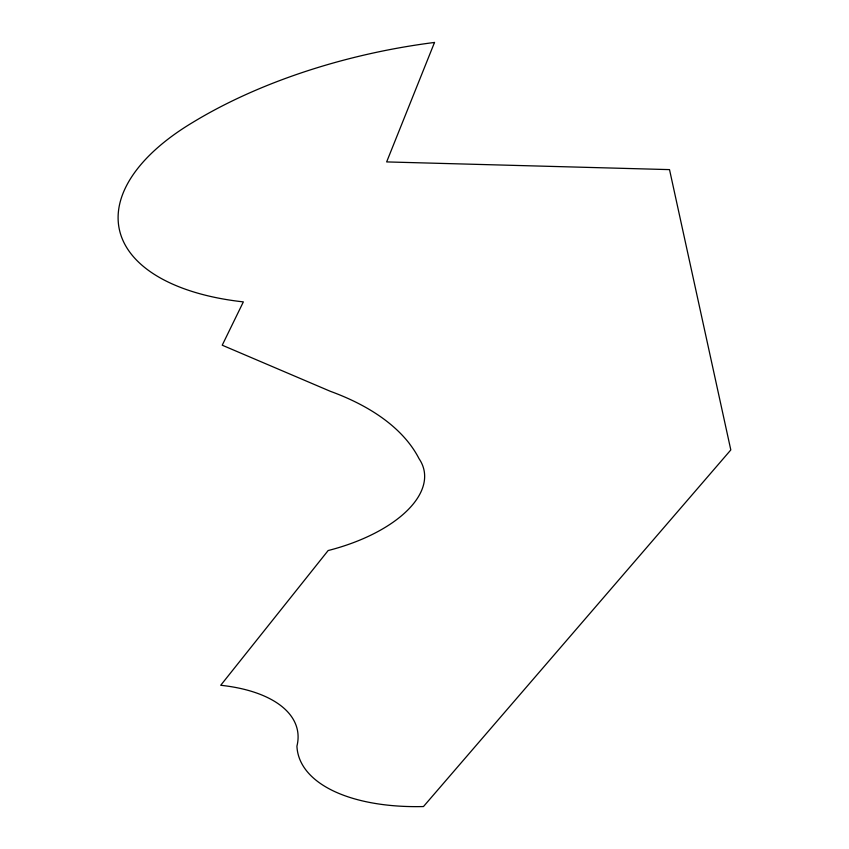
<?xml version="1.0" encoding="UTF-8"?>
<svg xmlns="http://www.w3.org/2000/svg" width="849" height="849" viewBox="0 0 849 849"><rect width="100%" height="100%" fill="white"/><g stroke="black" fill="none" stroke-linecap="round" stroke-linejoin="round"><path stroke-width="1.27" d="M434.518 42.45L386.645 161.915L669.521 169.62L730.809 449.938L423.471 806.55A166.319 81.387 -10.7 0 1 296.927 746.133A141.061 69.034 -10.7 0 0 220.719 685.281L328.149 550.534A124.824 61.086 -10.7 0 0 419.066 458.725A343.007 167.858 -10.7 0 0 330.335 391.304L222.226 345.203L243.355 301.883A230.281 112.694 -10.7 0 1 192.988 122.277A344.503 168.59 -10.7 0 1 434.518 42.45"/></g></svg>
